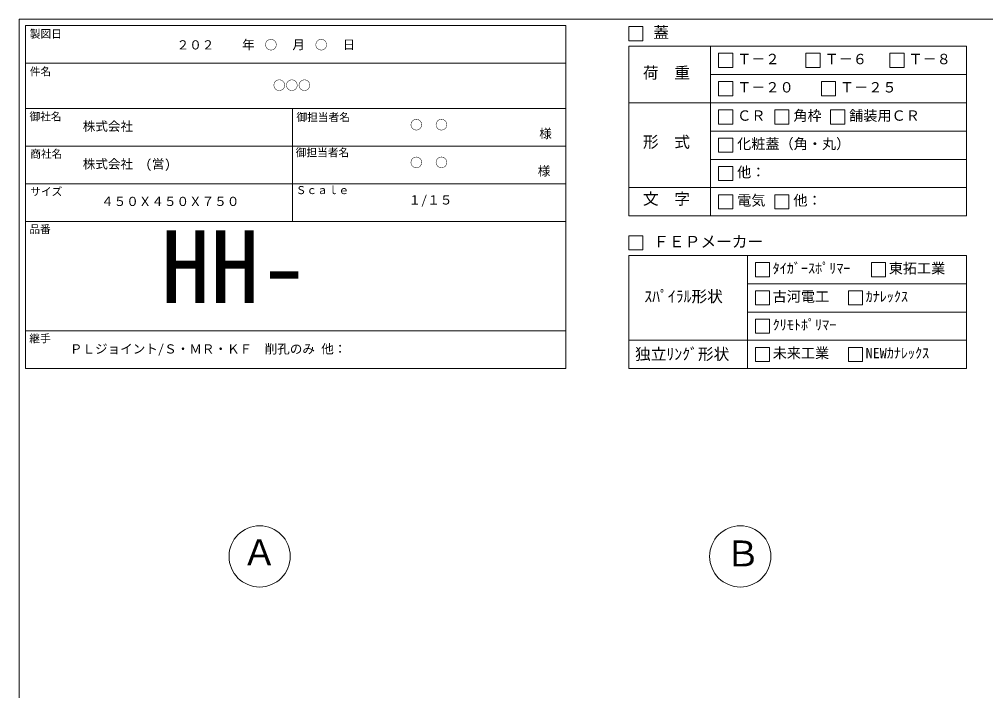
# Model space of a CAD drawing. Units: millimetres, scale not verified. Extents: x -4890 to 18490, y -2272 to 2272.
# Drawn here: x -1230 to 1846, y 134 to 2272 of the extents above; entities that cross this region are included whole.
import ezdxf
from ezdxf.enums import TextEntityAlignment as Align

# ---------------------------------------------------------------- set-up
doc = ezdxf.new("R2010")
doc.units = ezdxf.units.MM
doc.header["$LTSCALE"] = 10
doc.linetypes.add('USER2', pattern=[50.8, 31.75, -6.35, 6.35, -6.35])
doc.linetypes.add('USER5', pattern=[3.185, 0.01, -3.175])
for name, color, linetype, lineweight in [('0-2_waku', 7, 'Continuous', 18), ('0-3_gaikei', 7, 'Continuous', 18), ('0-4_kakure', 7, 'USER5', 18), ('0-D_dims', 7, 'Continuous', 18), ('0-E_文字１', 150, 'USER2', 18)]:
    doc.layers.add(name, color=color, linetype=linetype, lineweight=lineweight)
doc.styles.add('ＭＳ ゴシック', font='')
doc.styles.get('ＭＳ ゴシック').set_extended_font_data('MS Gothic')

msp = doc.modelspace()

# ---------------------------------------------------------------- linework, layer by layer
at = {"layer": '0-2_waku'}
for p, q in [((-1230, 2271.74), (-1230, -2003.26)), ((-1230, 2271.74), (4890, 2271.74)), ((-1210, 2251.74), (-1210, 1159.74)), ((-1210, 2251.74), (510, 2251.74)), ((-1210, 2251.74), (-1210, 1159.74)), ((-1210, 2251.74), (510, 2251.74)), ((-1210, 2251.74), (-1210, 1159.74)), ((510, 2251.74), (510, 1159.74)), ((710, 2185.96), (1785, 2185.96)), ((710, 2185.96), (710, 1645.96)), ((970.66, 2185.96), (970.66, 1645.96)), ((1785, 2185.96), (1785, 1645.96)), ((-1210, 2131.74), (510, 2131.74)), ((-1210, 2131.74), (510, 2131.74)), ((-1210, 2131.74), (510, 2131.74)), ((-1210, 2131.74), (510, 2131.74)), ((970.66, 2095.96), (1785, 2095.96)), ((710, 2005.96), (1785, 2005.96)), ((-1210, 1987.74), (510, 1987.74)), ((-1210, 1987.74), (510, 1987.74)), ((-360, 1987.74), (-360, 1627.74)), ((970.66, 1915.96), (1785, 1915.96)), ((-1210, 1867.74), (510, 1867.74)), ((970.66, 1825.96), (1785, 1825.96)), ((-1210, 1747.74), (510, 1747.74)), ((710, 1735.96), (1785, 1735.96)), ((710, 1645.96), (1785, 1645.96)), ((-1210, 1627.74), (510, 1627.74)), ((710, 1519.74), (1785, 1519.74)), ((710, 1519.74), (710, 1159.74)), ((1087.81, 1519.74), (1087.81, 1159.74)), ((1785, 1519.74), (1785, 1159.74)), ((1087.81, 1429.74), (1785, 1429.74)), ((1087.81, 1339.74), (1785, 1339.74)), ((-1210, 1279.74), (510, 1279.74)), ((710, 1249.74), (1785, 1249.74)), ((-1210, 1159.74), (510, 1159.74)), ((710, 1159.74), (1785, 1159.74)), ((710, 1159.74), (1785, 1159.74))]:
    msp.add_line(p, q, dxfattribs=at)
at = {"layer": '0-3_gaikei'}
for centre in [(-465, 561.74), (1065, 561.74)]:
    msp.add_circle(centre, 97.5, dxfattribs=at)
at = {"layer": '0-D_dims'}
for p, q in [((710, 2248.77), (710, 2203.77)), ((710, 2203.77), (755, 2203.77)), ((995.97, 2163.46), (1040.97, 2163.46)), ((995.97, 2163.46), (995.97, 2118.46)), ((995.97, 2163.46), (995.97, 2118.46)), ((995.97, 2163.46), (1040.97, 2163.46)), ((995.97, 2163.46), (995.97, 2118.46)), ((995.97, 2163.46), (1040.97, 2163.46)), ((1040.97, 2163.46), (1040.97, 2118.46)), ((1040.97, 2163.46), (1040.97, 2118.46)), ((1040.97, 2163.46), (1040.97, 2118.46)), ((1274.05, 2163.46), (1319.05, 2163.46)), ((1274.05, 2163.46), (1274.05, 2118.46)), ((1319.05, 2163.46), (1319.05, 2118.46)), ((1541.25, 2163.46), (1586.25, 2163.46)), ((1541.25, 2163.46), (1541.25, 2118.46)), ((1586.25, 2163.46), (1586.25, 2118.46)), ((995.97, 2118.46), (1040.97, 2118.46)), ((995.97, 2118.46), (1040.97, 2118.46)), ((995.97, 2118.46), (1040.97, 2118.46)), ((1274.05, 2118.46), (1319.05, 2118.46)), ((1541.25, 2118.46), (1586.25, 2118.46)), ((995.97, 2073.46), (1040.97, 2073.46)), ((995.97, 2073.46), (995.97, 2028.46)), ((1040.97, 2073.46), (1040.97, 2028.46)), ((1323.45, 2073.46), (1368.45, 2073.46)), ((1323.45, 2073.46), (1323.45, 2028.46)), ((1368.45, 2073.46), (1368.45, 2028.46)), ((995.97, 2028.46), (1040.97, 2028.46)), ((1323.45, 2028.46), (1368.45, 2028.46)), ((995.97, 1983.46), (1040.97, 1983.46)), ((995.97, 1983.46), (995.97, 1938.46)), ((995.97, 1983.46), (995.97, 1938.46)), ((1040.97, 1983.46), (1040.97, 1938.46)), ((1040.97, 1983.46), (1040.97, 1938.46)), ((1174.96, 1983.46), (1219.96, 1983.46)), ((1174.96, 1983.46), (1174.96, 1938.46)), ((1219.96, 1983.46), (1219.96, 1938.46)), ((1352.47, 1983.46), (1397.47, 1983.46)), ((1352.47, 1983.46), (1352.47, 1938.46)), ((1397.47, 1983.46), (1397.47, 1938.46)), ((995.97, 1938.46), (1040.97, 1938.46)), ((995.97, 1938.46), (1040.97, 1938.46)), ((1174.96, 1938.46), (1219.96, 1938.46)), ((1352.47, 1938.46), (1397.47, 1938.46)), ((995.97, 1893.46), (995.97, 1848.46)), ((1040.97, 1893.46), (1040.97, 1848.46)), ((995.97, 1848.46), (1040.97, 1848.46)), ((995.97, 1803.46), (1040.97, 1803.46)), ((995.97, 1803.46), (995.97, 1758.46)), ((995.97, 1803.46), (995.97, 1758.46)), ((1040.97, 1803.46), (1040.97, 1758.46)), ((1040.97, 1803.46), (1040.97, 1758.46)), ((995.97, 1758.46), (1040.97, 1758.46)), ((995.97, 1758.46), (1040.97, 1758.46)), ((995.97, 1713.46), (995.97, 1668.46)), ((1174.96, 1713.46), (1174.96, 1668.46)), ((995.97, 1668.46), (1040.97, 1668.46)), ((1174.96, 1668.46), (1219.96, 1668.46)), ((710, 1582.55), (710, 1537.55)), ((710, 1537.55), (755, 1537.55)), ((1113.11, 1497.24), (1113.11, 1452.24)), ((1482.7, 1497.24), (1527.7, 1497.24)), ((1482.7, 1497.24), (1482.7, 1452.24)), ((1482.7, 1497.24), (1527.7, 1497.24)), ((1482.7, 1497.24), (1482.7, 1452.24)), ((1482.7, 1497.24), (1527.7, 1497.24)), ((1482.7, 1497.24), (1482.7, 1452.24)), ((1527.7, 1497.24), (1527.7, 1452.24)), ((1527.7, 1497.24), (1527.7, 1452.24)), ((1527.7, 1497.24), (1527.7, 1452.24)), ((1113.11, 1452.24), (1158.11, 1452.24)), ((1482.7, 1452.24), (1527.7, 1452.24)), ((1482.7, 1452.24), (1527.7, 1452.24)), ((1482.7, 1452.24), (1527.7, 1452.24)), ((1113.11, 1407.24), (1158.11, 1407.24)), ((1113.11, 1407.24), (1113.11, 1362.24)), ((1158.11, 1407.24), (1158.11, 1362.24)), ((1409.02, 1407.24), (1409.02, 1362.24)), ((1113.11, 1362.24), (1158.11, 1362.24)), ((1409.02, 1362.24), (1454.02, 1362.24)), ((1113.11, 1317.24), (1113.11, 1272.24)), ((1113.11, 1272.24), (1158.11, 1272.24)), ((1113.11, 1227.24), (1158.11, 1227.24)), ((1113.11, 1227.24), (1113.11, 1182.24)), ((1158.11, 1227.24), (1158.11, 1182.24)), ((1409.02, 1227.24), (1454.02, 1227.24)), ((1409.02, 1227.24), (1409.02, 1182.24)), ((1454.02, 1227.24), (1454.02, 1182.24)), ((1113.11, 1182.24), (1158.11, 1182.24)), ((1409.02, 1182.24), (1454.02, 1182.24))]:
    msp.add_line(p, q, dxfattribs=at)
for points in [[(710, 2248.77), (755, 2248.77), (755, 2203.77)], [(710, 2248.77), (755, 2248.77), (755, 2203.77)], [(995.97, 1983.46), (1040.97, 1983.46), (1040.97, 1938.46)], [(995.97, 1983.46), (995.97, 1938.46), (1040.97, 1938.46)], [(995.97, 1893.46), (1040.97, 1893.46), (1040.97, 1848.46)], [(995.97, 1803.46), (1040.97, 1803.46), (1040.97, 1758.46)], [(995.97, 1803.46), (995.97, 1758.46), (1040.97, 1758.46)], [(995.97, 1713.46), (1040.97, 1713.46), (1040.97, 1668.46)], [(1174.96, 1713.46), (1219.96, 1713.46), (1219.96, 1668.46)], [(710, 1582.55), (755, 1582.55), (755, 1537.55)], [(1113.11, 1497.24), (1158.11, 1497.24), (1158.11, 1452.24)], [(1409.02, 1407.24), (1454.02, 1407.24), (1454.02, 1362.24)], [(1113.11, 1317.24), (1158.11, 1317.24), (1158.11, 1272.24)]]:
    msp.add_lwpolyline(points, dxfattribs=at)

# ---------------------------------------------------------------- texts
at = {"layer": '0-4_kakure', "style": 'ＭＳ ゴシック'}
for s, p in [('\u3000\u3000２０２\u3000\u3000\u3000\u3000○\u3000\u3000\u3000○', (-809.17, 2166.9)), ('○○○', (-422.49, 2038.08)), ('株式会社', (-1028, 1907.82)), ('○\u3000○', (13.78, 1912.2)), ('株式会社\u3000(営)', (-1028, 1787.82)), ('○\u3000○', (13.78, 1792.2))]:
    msp.add_text(s, height=29.33, dxfattribs=at).set_placement(p, align=Align.BOTTOM_LEFT)
at = {"layer": '0-D_dims', "style": 'ＭＳ ゴシック'}
for s, height, p in [('蓋', 36.66, (788.08, 2200.85)), ('製図日', 24.93, (-1196.73, 2205.29)), ('\u3000\u3000年\u3000\u3000\u3000月\u3000\u3000\u3000日', 29.33, (-600.69, 2167.68)), ('Ｔ－２', 32.99, (1055.11, 2118.94)), ('Ｔ－６', 32.99, (1333.19, 2118.94)), ('Ｔ－８', 32.99, (1600.4, 2118.94)), ('荷\u3000重', 36.66, (754.96, 2072.15)), ('件名', 24.93, (-1196.73, 2085.29)), ('Ｔ－２０', 32.99, (1055.11, 2028.94)), ('Ｔ－２５', 32.99, (1382.59, 2028.94)), ('御社名', 24.93, (-1197.71, 1942.28)), ('御担当者名', 24.93, (-347.8, 1940.07)), ('御担当者名', 24.93, (-347.8, 1940.07)), ('ＣＲ', 32.99, (1055.11, 1938.94)), ('角枠', 32.99, (1234.1, 1938.94)), ('舗装用ＣＲ', 32.99, (1411.61, 1938.94)), ('様', 29.33, (424.95, 1884.57)), ('形\u3000式', 36.66, (754.96, 1852.19)), ('化粧蓋（角・丸）', 32.99, (1055.11, 1848.94)), ('商社名', 24.93, (-1195.1, 1823.24)), ('御担当者名', 24.93, (-350.01, 1827.76)), ('様', 29.33, (420.46, 1765.65)), ('他：', 32.99, (1055.11, 1758.94)), ('サイズ', 24.93, (-1195.1, 1703.24)), ('Ｓｃａｌｅ', 24.93, (-350.01, 1707.76)), ('文\u3000字', 36.66, (754.96, 1670.71)), ('４５０Ｘ４５０Ｘ７５０', 29.33, (-969.65, 1668.58)), ('１/１５', 29.33, (8.77, 1673.24)), ('電気', 32.99, (1055.11, 1668.94)), ('他：', 32.99, (1234.1, 1668.94)), ('品番', 24.93, (-1198.1, 1583.6)), ('HH-', 230.9, (-779.27, 1299.57)), ('ＦＥＰメーカー', 36.66, (788.08, 1534.63)), ('ﾀｲｶﾞｰｽﾎﾟﾘﾏｰ', 32.99, (1168.08, 1452.72)), ('東拓工業', 32.99, (1537.67, 1452.72)), ('ｽﾊﾟｲﾗﾙ形状', 36.66, (759.62, 1360.08)), ('古河電工', 32.99, (1168.08, 1362.72)), ('ｶﾅﾚｯｸｽ', 32.99, (1463.99, 1362.72)), ('ｸﾘﾓﾄﾎﾟﾘﾏｰ', 32.99, (1168.08, 1272.72)), ('継手', 24.93, (-1198.1, 1235.6)), ('ＰＬジョイント/Ｓ・ＭＲ・ＫＦ\u3000削孔のみ 他：', 29.33, (-1069.01, 1198.94)), ('独立ﾘﾝｸﾞ形状', 36.66, (730.08, 1176.59)), ('未来工業', 32.99, (1168.08, 1182.72)), ('NEWｶﾅﾚｯｸｽ', 32.99, (1463.99, 1182.72))]:
    msp.add_text(s, height=height, dxfattribs=at).set_placement(p, align=Align.BOTTOM_LEFT)
at = {"layer": '0-E_文字１', "color": 7, "style": 'ＭＳ ゴシック'}
for s, p in [('Ａ', (-522.03, 508.72)), ('Ｂ', (1016.54, 505))]:
    msp.add_text(s, height=82.48, dxfattribs=at).set_placement(p, align=Align.BOTTOM_LEFT)

doc.saveas('drawing.dxf')
